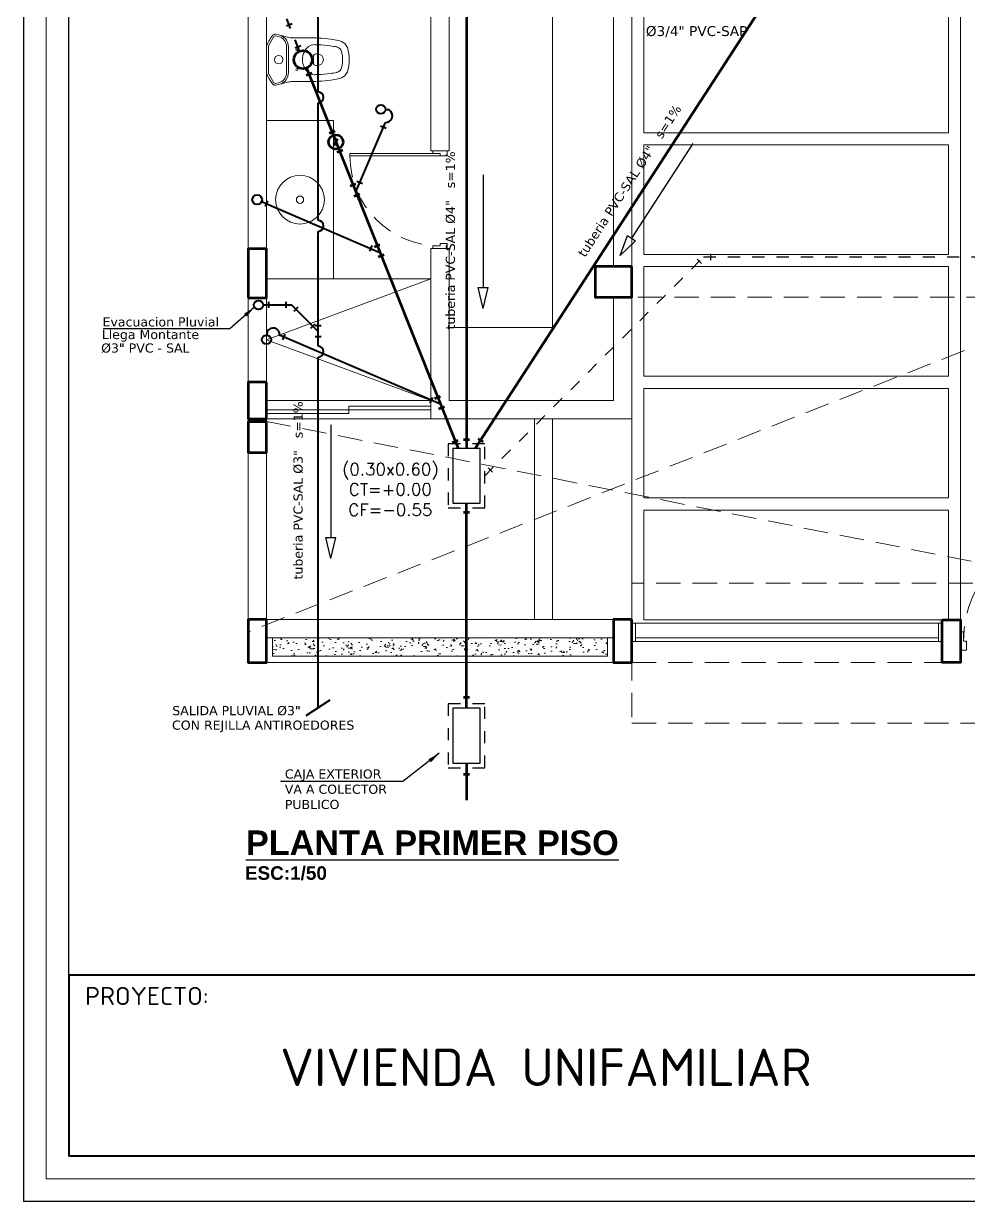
# Model space of a CAD drawing. Header units: millimetres. Extents: x 821 to 906, y 83 to 185.
# Drawn here: x 821.41 to 829.17, y 159.05 to 168.72 of the extents above; entities that cross this region are included whole.
import ezdxf

# ---------------------------------------------------------------- set-up
doc = ezdxf.new("R2010")
doc.units = ezdxf.units.MM
for name, pattern in [('ACAD_ISO12W100', [21, 12, -3, 0, -3, 0, -3]), ('CONTINUA', [0]), ('HIDDEN', [0.375, 0.25, -0.125]), ('HIDDEN2', [0.1875, 0.125, -0.0625])]:
    doc.linetypes.add(name, pattern=pattern)
for name, color, linetype, lineweight in [('01_GRIS 250', 250, 'Continuous', 9), ('COLUMNAS', 3, 'Continuous', 80), ('DESAGUE', 5, 'Continuous', 9), ('E-TXT', 252, 'Continuous', 15), ('evacuacion pluvial', 3, 'Continuous', 40), ('Muro Bajo', 5, 'Continuous', 30), ('Muro sin techar', 160, 'Continuous', 40), ('P4', 144, 'Continuous', 40), ('P6', 255, 'Continuous', 20), ('red desague', 73, 'Continuous', 80), ('Redesecundaria', 217, 'Continuous', 40), ('Texto de agua', 152, 'Continuous', 5), ('TEXTOAGUA', 152, 'Continuous', 30)]:
    doc.layers.add(name, color=color, linetype=linetype, lineweight=lineweight)
doc.layers.add('Texto', color=5, linetype='Continuous')
doc.styles.add('Jocope', font='arialbd.ttf', dxfattribs={"height": 0.12})
doc.styles.add('ROMANS', font='romans.shx', dxfattribs={"height": 0.09})
doc.styles.add('style4', font='verdanab.ttf', dxfattribs={"height": 0.1})
doc.styles.add('textcosan', font='verdana.ttf', dxfattribs={"height": 0.1})
doc.dimstyles.new('dimension horizontal', dxfattribs={"dimtxt": 0.08, "dimasz": 0.1, "dimexe": 0.15, "dimexo": 0.3, "dimgap": 0.01, "dimtad": 2, "dimtih": 1, "dimtoh": 1, "dimzin": 1, "dimtxsty": 'style4', "dimblk": 'ARCHTICK', "dimcen": 0.08, "dimadec": 0, "dimazin": 0, "dimtfac": 1, "dimtmove": 0, "dimatfit": 3, "dimfxl": 1, "dimarcsym": 0})

# ---------------------------------------------------------------- blocks, each defined once
blk = doc.blocks.new('ERGERFREFRE')
at = {"layer": 'COLUMNAS', "color": 1, "lineweight": 80, "ltscale": 0.2}
for points in [[(10617.3211, -16644.5589), (10617.4711, -16644.5589), (10617.4711, -16644.1566), (10617.3211, -16644.1566)], [(10620.4707, -16644.3036), (10620.1707, -16644.3036), (10620.1707, -16644.5536), (10620.4707, -16644.5536)], [(10617.4707, -16645.2536), (10617.3207, -16645.2536), (10617.3207, -16645.5536), (10617.4707, -16645.5536)], [(10617.4707, -16645.5786), (10617.3207, -16645.5786), (10617.3207, -16645.8309), (10617.4707, -16645.8309)], [(10617.4707, -16647.2019), (10617.3207, -16647.2019), (10617.3207, -16647.5536), (10617.4707, -16647.5536)], [(10620.4707, -16647.2019), (10620.3207, -16647.2019), (10620.3207, -16647.5536), (10620.4707, -16647.5536)], [(10623.0207, -16647.2036), (10623.1707, -16647.2036), (10623.1707, -16647.5536), (10623.0207, -16647.5536)]]:
    blk.add_lwpolyline(points, close=True, dxfattribs=at)
blk = doc.blocks.new('ino')
at = {"color": 251, "lineweight": 0, "true_color": 0x636466, "extrusion": (-0.000695462, -1.32202e-15, 1)}
for p, q in [((2966.6062, 159.8284, -0.0001), (2966.6295, 159.8234, -0.0001)), ((2966.5469, 159.6336, -0.0001), (2966.5469, 159.7425, -0.0001)), ((2966.6969, 159.6336, 0), (2966.6969, 159.7403, 0)), ((2966.7119, 159.6336, 0), (2966.7119, 159.7403, 0)), ((2966.5469, 159.6336, -0.0001), (2966.5469, 159.5248, -0.0001)), ((2966.6969, 159.6336, 0), (2966.6969, 159.527, 0)), ((2966.7119, 159.6336, 0), (2966.7119, 159.527, 0)), ((2966.9169, 159.6606, 0.0001), (2966.9169, 159.6336, 0.0001)), ((2966.9169, 159.6066, 0.0001), (2966.9169, 159.6336, 0.0001)), ((2966.9519, 159.6806, 0.0002), (2966.9369, 159.6806, 0.0001)), ((2966.9519, 159.5866, 0.0002), (2966.9369, 159.5866, 0.0001)), ((2966.6062, 159.4389, -0.0001), (2966.6295, 159.4439, -0.0001))]:
    blk.add_line(p, q, dxfattribs=at)
at = {"color": 251, "lineweight": 0, "true_color": 0x636466, "extrusion": (-0.000695462, -1.32202e-15, 1), "elevation": -2.0633}
blk.add_lwpolyline([(2967.1731, 159.7668, 0.105815), (2967.1201, 159.7918, 0.021734), (2967.0601, 159.8018, 0.017071), (2966.9581, 159.8108, 0.008371), (2966.8711, 159.8138), (2966.7348, 159.8138, -0.060284), (2966.7157, 159.8161), (2966.6511, 159.832, 0.050432), (2966.6319, 159.8381), (2966.6086, 159.8431, 0.296342), (2966.5801, 159.8321, 0.045212), (2966.5339, 159.7546, 0.112247), (2966.5311, 159.7425), (2966.5311, 159.6336), (2966.5311, 159.5248, 0.112247), (2966.5339, 159.5127, 0.045212), (2966.5801, 159.4352, 0.296342), (2966.6086, 159.4243), (2966.6319, 159.4292, 0.049523), (2966.6508, 159.4352), (2966.652, 159.4356), (2966.7157, 159.4513, -0.060284), (2966.7348, 159.4536), (2966.8711, 159.4536, 0.008371), (2966.9581, 159.4566, 0.017071), (2967.0601, 159.4656, 0.021734), (2967.1201, 159.4756, 0.105815), (2967.1731, 159.5006, 0.128647), (2967.1951, 159.5346, 0.084162), (2967.2111, 159.6336, 0.083997), (2967.1951, 159.7328, 0.128647)], format="xyb", close=True, dxfattribs=at)
at = {"color": 251, "lineweight": 0, "true_color": 0x636466, "extrusion": (-0.000695462, -1.32202e-15, 1)}
for centre, radius in [((2966.7801, 159.7138, -2.0633), 0.0075), ((2966.6311, 159.6336, -2.0633), 0.035), ((2966.6311, 159.6336, -2.0633), 0.035), ((2966.7801, 159.5536, -2.0633), 0.0075)]:
    blk.add_circle(centre, radius, dxfattribs=at)
for centre, radius, start, end in [((2966.9847, 159.5384, -2.0633), 0.485, 144.02717, 154.38205), ((2966.6028, 159.8157, -2.0633), 0.013, 78, 144.02717), ((2966.6111, 159.7403, -2.0633), 0.085, 0, 78), ((2966.6111, 159.7403, -2.0633), 0.1, 0, 66.45173), ((2966.5591, 159.7425, -2.0633), 0.013, 154.38205, 180), ((2966.9666, 159.6336, -2.0633), 0.1404, 130.17618, 180.0038), ((2966.9211, 159.6873, -2.0633), 0.07, 87.77697, 130.09826), ((2966.8251, 157.2142, -2.0633), 2.545, 87.06585, 87.77697), ((2966.8774, 158.3129, -2.0633), 1.445, 83.00154, 86.91355), ((2966.9752, 159.1069, -2.0633), 0.645, 78.04749, 83.02787), ((2967.0882, 159.6554, -2.0633), 0.085, 72.28012, 76.8274), ((2967.0989, 159.6888, -2.0633), 0.05, 15.68368, 72.28012), ((2966.9661, 159.6336, -2.0633), 0.14, 180, 229.90174), ((2966.9361, 159.6606, -2.0633), 0.02, 90, 180), ((2966.9511, 159.6336, -2.0633), 0.047, 0, 90), ((2966.9511, 159.6336, -2.0633), 0.047, 270, 0), ((2966.9097, 159.6359, -2.0633), 0.2464, 359.55997, 15.63852), ((2966.9112, 159.6313, -2.0633), 0.245, 344.31632, 0.44109), ((2966.5591, 159.5248, -2.0633), 0.013, 180, 205.61795), ((2966.6111, 159.527, -2.0633), 0.085, 282, 0), ((2966.6111, 159.527, -2.0633), 0.1, 293.34052, 0), ((2966.9211, 159.58, -2.0633), 0.07, 229.90174, 272.22303), ((2966.9361, 159.6066, -2.0633), 0.02, 180, 270), ((2966.9752, 160.1604, -2.0633), 0.645, 276.97213, 281.95251), ((2967.0882, 159.6119, -2.0633), 0.085, 283.1726, 287.71988), ((2967.0989, 159.5785, -2.0633), 0.05, 287.71988, 344.31632), ((2966.9847, 159.7289, -2.0633), 0.485, 205.61795, 215.97283), ((2966.6028, 159.4517, -2.0633), 0.013, 215.97283, 282), ((2966.8251, 162.0532, -2.0633), 2.545, 272.22303, 272.93415), ((2966.8774, 160.9544, -2.0633), 1.445, 273.08645, 276.99846)]:
    blk.add_arc(centre, radius, start, end, dxfattribs=at)
blk = doc.blocks.new('puertas sss')
at = {"color": 251, "lineweight": 0, "true_color": 0x636466}
for p, q in [((2962.3499, 159.0169), (2962.2149, 159.0169)), ((2962.2149, 159.0169), (2962.2149, 158.9719)), ((2962.3499, 159.0169), (2962.2149, 159.0169)), ((2962.2824, 158.9719), (2962.2824, 158.9944)), ((2962.2824, 158.9944), (2962.3499, 158.9944)), ((2962.3499, 158.9944), (2962.3499, 159.0169)), ((2962.2149, 158.9719), (2962.2824, 158.9719)), ((2962.2149, 158.1169), (2962.2149, 158.1619)), ((2962.2149, 158.1619), (2962.2824, 158.1619)), ((2962.3499, 158.1169), (2962.2149, 158.1169)), ((2962.3499, 158.1169), (2962.2149, 158.1169)), ((2962.2824, 158.1619), (2962.2824, 158.1394)), ((2962.2824, 158.1394), (2962.2824, 158.1619)), ((2962.2824, 158.1619), (2963.1149, 158.1619)), ((2962.2824, 158.1394), (2962.3499, 158.1394)), ((2963.1149, 158.1394), (2962.2824, 158.1394)), ((2962.3499, 158.1394), (2962.3499, 158.1169)), ((2963.1149, 158.1619), (2963.1149, 158.1394))]:
    blk.add_line(p, q, dxfattribs=at)
at = {"color": 251, "linetype": 'HIDDEN', "lineweight": 0, "ltscale": 0.8, "true_color": 0x636466}
blk.add_arc((2962.2824, 158.1619), 0.8325, 0, 90, dxfattribs=at)
blk = doc.blocks.new('GT4G45G45GF')
at = {"layer": '01_GRIS 250', "lineweight": 0, "true_color": 0x636466}
h = blk.add_hatch(dxfattribs=at)
h.set_pattern_fill('AR-CONC', color=251, scale=0.0009, angle=1575, style=0)
h.set_pattern_definition([(185, (-9792.59897, 16734.19308), (-0.1057980415, 0.1260851853), [0.017145, -0.188595]), (130, (-9792.59897, 16734.19308), (-0.0991590557, -0.1440166078), [0.013716, -0.1508765258]), (235.4514447, (-9792.60779, 16734.20359), (-0.2049570919, -0.0179314179), [0.0145710079, -0.1602812201]), (181.1842, (-9792.6313, 16734.16075), (-0.1457580716, 0.199269219), [0.0257175, -0.2828925]), (231.6355576, (-9792.64345, 16734.17736), (-0.3085440873, -0.0063779557), [0.0218565208, -0.2404220473]), (126.1841512, (-9792.6313, 16734.16075), (-0.3085440873, -0.0063779557), [0.0205739704, -0.2263137587]), (156, (-9792.63938, 16734.185), (-0.0314056342, 0.1615679814), [0.017145, -0.188595]), (101, (-9792.63938, 16734.185), (-0.1565470739, -0.0778859339), [0.013716, -0.150876]), (206.451445, (-9792.642, 16734.19846), (-0.1879527084, 0.0836820467), [0.0145710079, -0.1602809438]), (172.5, (-9792.598974, 16734.19308), (-0.0557760723, -0.05184492216), [0, -0.1490472, 0, -0.153162, 0, -0.1514475]), (142.5, (-9792.59897, 16734.19308), (-0.10627830025, -0.0212307546), [0, -0.0873252, 0, -0.1456182, 0, -0.0577215]), (102.5, (-9792.56293, 16734.15703), (-0.08264357602, 0.08993507673), [0, -0.05715, 0, -0.178308, 0, -0.236601]), (92.5, (-9792.54676, 16734.14087), (-0.1104501536, 0.078087514), [0, -0.074295, 0, -0.1184148, 0, -0.168021])])
h.paths.add_polyline_path([(826.8309, 162.8749), (826.8309, 163.0265), (824.0809, 163.0265), (824.0809, 162.8749)])
at = {"color": 251, "lineweight": 0, "true_color": 0x636466}
for p, q in [((823.8809, 182.8249), (823.8809, 162.8249)), ((825.5309, 168.4249), (825.5309, 167.0249)), ((826.3809, 165.5749), (826.3809, 168.4249)), ((826.3809, 165.5749), (826.3809, 168.4249)), ((824.0309, 168.2749), (824.0309, 163.1465)), ((825.3809, 168.2749), (825.3809, 167.0249)), ((826.8809, 166.0749), (826.8809, 168.2749)), ((827.0309, 163.0749), (827.0309, 168.2749)), ((829.7309, 162.8249), (829.7309, 168.2749)), ((824.0309, 167.2749), (824.5809, 167.2749)), ((824.5809, 167.2749), (824.5809, 165.9749)), ((825.3809, 167.0249), (825.5309, 167.0249)), ((825.3809, 166.2249), (825.3809, 164.8249)), ((825.3809, 166.2249), (825.5309, 166.2249)), ((825.5309, 166.2249), (825.5309, 164.9749)), ((824.0309, 165.9749), (825.3809, 165.9749)), ((824.0309, 164.9749), (824.0309, 165.9749)), ((824.5809, 165.9749), (824.0309, 165.9749)), ((826.8809, 164.9749), (826.8809, 165.8249)), ((825.5309, 165.5749), (826.3809, 165.5749)), ((824.0309, 164.9749), (825.3809, 164.9749)), ((824.0309, 164.8249), (824.0309, 164.9749)), ((825.5309, 164.9749), (826.8809, 164.9749)), ((824.0309, 164.8999), (825.3809, 164.8999)), ((824.0309, 164.8699), (824.7059, 164.8699)), ((824.7059, 164.9299), (825.3809, 164.9299)), ((824.7059, 164.8699), (824.7059, 164.9299)), ((824.0309, 164.8249), (823.8809, 164.8249)), ((824.0309, 164.8249), (826.2309, 164.8249)), ((826.2309, 163.1765), (826.2309, 164.8249)), ((826.2309, 164.8249), (827.0309, 164.8249)), ((826.3809, 163.1746), (826.3809, 164.8249)), ((827.0309, 163.1465), (829.5809, 163.1465)), ((824.0309, 162.9965), (824.0309, 162.8249))]:
    blk.add_line(p, q, dxfattribs=at)
for points in [[(823.8809, 164.8249), (824.0309, 164.8249), (824.0309, 168.2749), (825.3809, 168.2749), (825.3809, 167.0249), (825.5309, 167.0249), (825.5309, 168.4249), (824.1809, 168.4249), (824.1809, 168.5249), (824.0309, 168.5249), (824.0309, 172.4249), (824.1809, 172.4249), (824.1809, 172.6749), (823.8809, 172.6749)], [(825.3809, 166.2249), (825.5309, 166.2249), (825.5309, 164.9749), (826.8809, 164.9749), (826.8809, 165.8249), (826.7309, 165.8249), (826.7309, 166.0749), (826.8809, 166.0749), (826.8809, 168.2749), (826.3809, 168.2749), (826.3809, 168.5249), (827.4559, 168.5249), (827.4559, 168.2749), (827.0309, 168.2749), (827.0309, 164.8249), (826.3809, 164.8249), (826.3809, 163.1765), (826.2309, 163.1765), (826.2309, 164.8249), (825.3809, 164.8249)], [(827.1309, 168.1749), (827.1309, 167.1749), (829.6309, 167.1749), (829.6309, 168.1749)], [(827.1309, 167.0749), (827.1309, 166.1749), (829.6309, 166.1749), (829.6309, 167.0749)], [(827.1309, 166.0749), (827.1309, 165.1749), (829.6309, 165.1749), (829.6309, 166.0749)], [(827.1309, 165.0749), (827.1309, 164.1749), (829.6309, 164.1749), (829.6309, 165.0749)], [(823.8809, 162.8249), (824.0309, 162.8249), (824.0309, 163.0265), (826.8809, 163.0265), (826.8809, 162.8249), (827.0309, 162.8249), (827.0309, 163.1765), (824.0309, 163.1765), (824.0309, 164.8249), (823.8809, 164.8249)], [(827.1309, 164.0749), (827.1309, 163.1749), (829.6309, 163.1749), (829.6309, 164.0749)], [(827.0309, 162.9965), (827.0609, 162.9965), (827.0609, 163.1465), (827.0309, 163.1465)], [(829.5509, 162.9965), (829.5809, 162.9965), (829.5809, 163.1465), (829.5509, 163.1465)], [(829.5809, 163.1749), (829.7309, 163.1749), (829.7309, 162.8249), (829.5809, 162.8249)], [(827.0609, 162.9965), (829.5509, 162.9965), (829.5509, 163.0265), (827.0609, 163.0265)]]:
    blk.add_lwpolyline(points, close=True, dxfattribs=at)
for points in [[(825.3809, 165.9749), (824.0309, 165.4749), (825.3809, 164.9749)], [(826.8809, 163.0265), (826.8809, 162.8249), (824.0309, 162.8249), (824.0309, 163.0265)], [(826.8309, 163.0265), (826.8309, 162.8749), (824.0809, 162.8749), (824.0809, 163.0265)]]:
    blk.add_lwpolyline(points, dxfattribs=at)
for radius in [0.2, 0.03]:
    blk.add_circle((824.3059, 166.6249), radius, dxfattribs=at)
at = {"layer": 'Muro sin techar', "color": 251, "linetype": 'HIDDEN', "lineweight": 0, "ltscale": 0.8, "true_color": 0x636466}
for p, q in [((830.8809, 165.8249), (827.0309, 165.8249)), ((827.0309, 162.8249), (829.5809, 162.8249))]:
    blk.add_line(p, q, dxfattribs=at)
for points in [[(830.8809, 165.8249), (823.8809, 163.0749)], [(824.0309, 164.8038), (830.7309, 163.4749)]]:
    blk.add_lwpolyline(points, dxfattribs=at)
at = {"layer": 'Muro sin techar', "color": 251, "linetype": 'HIDDEN', "lineweight": 9, "ltscale": 0.8, "true_color": 0x636466}
blk.add_lwpolyline([(827.0309, 162.3249), (830.7309, 162.3249), (830.7309, 163.4749), (827.0309, 163.4749)], close=True, dxfattribs=at)
at = {"color": 251, "lineweight": 0, "true_color": 0x636466}
blk.add_blockref('ERGERFREFRE', (-9793.4399, 16810.3785), dxfattribs=at)
at = {"color": 251, "lineweight": 0, "true_color": 0x636466, "xscale": -1, "rotation": 180}
blk.add_blockref('ino', (-2142.501, 327.4085, 0.0001), dxfattribs=at)
at = {"color": 251, "lineweight": 0, "true_color": 0x636466}
for p, xscale, yscale, zscale, rotation in [((3458.5957, 307.5733), 0.8888888888906854, 0.8888888888906854, 0.8888888888906854, 180), ((1006.4163, -3128.425), 1.11111111111201, 1.11111111111201, 1.11111111111201, 90)]:
    blk.add_blockref('puertas sss', p, dxfattribs=dict(at, xscale=xscale, yscale=yscale, zscale=zscale, rotation=rotation))
blk = doc.blocks.new('_ARCHTICK')
at = {"color": 0, "linetype": 'ByBlock', "const_width": 0.15}
blk.add_lwpolyline([(-0.5, -0.5), (0.5, 0.5)], dxfattribs=at)
blk = doc.blocks.new('A$C2B1D66C4')
at = {"layer": 'Redesecundaria', "ltscale": 0.05}
blk.add_line((0.0867, 0.092), (0.0656, 0.0709), dxfattribs=at)
blk.add_circle((0.0375, 0.0461), 0.0375, dxfattribs=at)
blk.add_arc((0.104, 0.0399), 0.0549, 313.30701, 108.40549, dxfattribs=at)
blk = doc.blocks.new('A$C64B9586D')
at = {"layer": 'red desague'}
for p, q in [((0.025, 0.0863), (-0.025, 0.0863)), ((-0.024, -0.0219), (0.024, 0.0219)), ((0.025, -0.082), (-0.025, -0.082))]:
    blk.add_line(p, q, dxfattribs=at)
blk.add_circle((0, 0), 0.06, dxfattribs=at)
blk = doc.blocks.new('SENTIDO')
at = {"layer": 'red desague', "lineweight": 30}
for p, q in [((233.6577, 169.3855), (233.6279, 168.4602)), ((233.6225, 168.2897), (233.5873, 168.4614)), ((233.6686, 168.459), (233.5873, 168.4614)), ((233.6225, 168.2897), (233.6686, 168.459))]:
    blk.add_line(p, q, dxfattribs=at)
blk = doc.blocks.new('HTRHTRHTR')
for p, q in [((3391.88, 437.54), (3391.88, -165.78)), ((3400.57, -157.09), (3400.57, 428.85)), ((3400.57, -122.31), (4235.83, -122.31)), ((4235.83, -157.09), (3400.57, -157.09)), ((3400.57, -157.09), (4235.83, -157.09)), ((4244.53, -165.78), (3391.88, -165.78))]:
    blk.add_line(p, q)
at = {"layer": 'P4', "color": 7}
for p, q in [((3400.57, -122.31), (4235.83, -122.31)), ((3400.57, -122.31), (3400.57, -157.09)), ((4235.83, -157.09), (3400.57, -157.09))]:
    blk.add_line(p, q, dxfattribs=at)
at = {"layer": 'P6', "color": 7}
for p, q in [((3396.22, -161.44), (3396.22, 433.19)), ((4240.18, -161.44), (3396.22, -161.44))]:
    blk.add_line(p, q, dxfattribs=at)
at = {"attachment_point": 1}
for s, width, insert, char_height in [('{\\fISOCPEUR|b0|i0|c0|p34;PROYECTO:}', 4.5892, (3403.69, -124.61), 3.4774), ('{\\fISOCPEUR|b0|i0|c0|p34;VIVIENDA UNIFAMILIAR}', 97.0093, (3441.14, -136.44), 7.2059)]:
    blk.add_mtext_dynamic_manual_height_columns(s, width=width, gutter_width=1.07, heights=[0], dxfattribs=dict(at, insert=insert, char_height=char_height))

msp = doc.modelspace()

# ---------------------------------------------------------------- linework, layer by layer
msp.add_lwpolyline([(821.7776, 184.4932), (857.5224, 184.4932), (857.5224, 160.9064), (821.7776, 160.9064)], close=True)
at = {"layer": 'DESAGUE', "linetype": 'HIDDEN2', "lineweight": 30, "ltscale": 0.5}
for points in [[(824.8929, 164.7433), (825.1929, 164.7433), (825.1929, 165.2683), (824.8929, 165.2683)], [(824.8929, 162.6088), (825.1929, 162.6088), (825.1929, 163.1338), (824.8929, 163.1338)]]:
    msp.add_lwpolyline(points, close=True, dxfattribs=at)
at = {"layer": 'DESAGUE', "lineweight": 30, "ltscale": 0.5}
for points in [[(825.1554, 165.2308), (824.9304, 165.2308), (824.9304, 164.7808), (825.1554, 164.7808)], [(825.1554, 163.0963), (824.9304, 163.0963), (824.9304, 162.6463), (825.1554, 162.6463)]]:
    msp.add_lwpolyline(points, close=True, dxfattribs=at)
at = {"layer": 'evacuacion pluvial'}
for p, q in [((823.3723, 166.4091), (823.6069, 166.4091)), ((823.4192, 166.3841), (823.4192, 166.4341)), ((823.5627, 166.3841), (823.5627, 166.4341)), ((823.8245, 166.1915), (823.6069, 166.4091)), ((823.6595, 166.3897), (823.6242, 166.3543)), ((823.7973, 166.2519), (823.7619, 166.2166)), ((823.7997, 166.2417), (823.8497, 166.2417)), ((823.7997, 166.1497), (823.8497, 166.1497)), ((823.7264, 163.0365), (823.9226, 163.1655))]:
    msp.add_line(p, q, dxfattribs=at)
for points in [[(823.8245, 168.1585), (823.8245, 173.3222)], [(823.8245, 167.1037), (823.8245, 168.0682)], [(823.8245, 166.0703), (823.8245, 167.0134)], [(823.8245, 163.101), (823.8245, 165.98)]]:
    msp.add_lwpolyline(points, dxfattribs=at)
msp.add_circle((823.3349, 166.4091), 0.0375, dxfattribs=at)
for centre in [(823.8245, 168.1134), (823.8245, 167.0585), (823.8245, 166.0252)]:
    msp.add_arc(centre, 0.0451, 270, 90, dxfattribs=at)
at = {"layer": 'red desague'}
for p, q in [((825.0429, 174.0598), (825.0429, 165.2308)), ((827.7258, 169.2568, 0), (825.1149, 165.2308)), ((823.7286, 168.354, 0), (824.9741, 165.2308, -0.0003)), ((823.7721, 168.3122), (823.7257, 168.2937)), ((824.0874, 167.3867, -0.0001), (824.1339, 167.4052, -0.0001)), ((824.1209, 167.3028, -0.0001), (824.1673, 167.3213, -0.0001)), ((824.2865, 166.8875, 0), (824.3329, 166.906, 0)), ((824.32, 166.8036, 0), (824.3664, 166.8222, 0)), ((824.7839, 165.6404, 0), (824.8303, 165.6589, 0)), ((824.8173, 165.5565, 0), (824.8638, 165.575, 0)), ((824.9274, 165.2805, -0.0003), (824.9739, 165.299, -0.0003)), ((825.0179, 165.3032), (825.0679, 165.3032)), ((825.1371, 165.3109, 0), (825.179, 165.2837, 0)), ((825.0429, 163.0963), (825.0429, 164.7808)), ((825.0179, 164.7068), (825.0679, 164.7068)), ((825.0179, 163.1871), (825.0679, 163.1871)), ((825.0429, 162.6463), (825.0429, 162.3429)), ((825.0179, 162.5556), (825.0679, 162.5556))]:
    msp.add_line(p, q, dxfattribs=at)
msp.add_circle((823.7008, 168.4236), 0.075, dxfattribs=at)
at = {"layer": 'Redesecundaria', "linetype": 'HIDDEN2', "ltscale": 0.7}
for p, q in [((823.6105, 168.7175), (823.5641, 168.699)), ((823.673, 168.4933), (823.5666, 168.76)), ((823.6829, 168.536), (823.6365, 168.5175))]:
    msp.add_line(p, q, dxfattribs=at)
at = {"layer": 'Redesecundaria', "ltscale": 0.05}
for p, q in [((824.1332, 167.3395, -0.0001), (824.3773, 167.9074, -0.0001)), ((824.3384, 167.8803, -0.0001), (824.3843, 167.8606, -0.0001)), ((823.3608, 167.2578), (824.3322, 166.8403)), ((824.8296, 165.5932), (823.5085, 166.161)), ((823.5355, 166.1222), (823.5553, 166.1681))]:
    msp.add_line(p, q, dxfattribs=at)
at = {"layer": 'Redesecundaria', "linetype": 'HIDDEN2', "ltscale": 1.5}
for p, q in [((824.1432, 167.426, -0.0001), (824.1891, 167.4063, -0.0001)), ((823.4093, 167.2642, 0), (823.3895, 167.2183, 0)), ((824.2654, 166.8962), (824.2457, 166.8503)), ((824.7628, 165.6491), (824.7431, 165.6032))]:
    msp.add_line(p, q, dxfattribs=at)
at = {"layer": 'Redesecundaria', "ltscale": 0.05}
msp.add_circle((823.3241, 167.2736), 0.04, dxfattribs=at)
at = {"layer": 'Texto de agua', "linetype": 'ACAD_ISO12W100', "lineweight": 30, "ltscale": 0.005}
for p, q in [((825.1929, 165.0058), (826.9902, 166.803)), ((826.9902, 166.803), (830.1316, 166.803))]:
    msp.add_line(p, q, dxfattribs=at)
at = {"layer": 'Texto de agua', "linetype": 'CONTINUA', "lineweight": 30}
for p, q in [((826.9378, 166.786), (826.9731, 166.7506)), ((827.0486, 166.828, 0), (827.0486, 166.778, 0)), ((825.222, 165.0702), (825.2574, 165.0349))]:
    msp.add_line(p, q, dxfattribs=at)

# ---------------------------------------------------------------- block references
at = {"color": 251, "lineweight": 60, "xscale": 0.04279462122516643, "yscale": 0.04279462122516643, "zscale": 0.04279462122516643}
msp.add_blockref('HTRHTRHTR', (676.2515, 166.1408), dxfattribs=at)
msp.add_blockref('GT4G45G45GF', (-0.63, 0.6487))
for name, p, rotation in [('A$C2B1D66C4', (824.2806, 168.011, -0.0001), 313.0154155908418), ('A$C64B9586D', (823.9705, 167.7473, -0.0001), 21.74254623879916), ('A$C2B1D66C4', (823.4049, 166.0643), 43.01541559084179)]:
    msp.add_blockref(name, p, dxfattribs=dict(rotation=rotation))
at = {"xscale": -1}
for p, rotation in [((922.0847, -104.7136, 0), 325.1968645140538), ((1053.2805, -9.3214), 358.1604344796), ((1052.0297, -11.3744), 358.1604344796)]:
    msp.add_blockref('SENTIDO', p, dxfattribs=dict(at, rotation=rotation))

# ---------------------------------------------------------------- texts
at = {"layer": 'E-TXT', "color": 6, "insert": (824.4181, 164.6768), "char_height": 0.1, "width": 0.7055, "attachment_point": 8, "style": 'ROMANS'}
msp.add_mtext('(0.30x0.60)\\PCT=+0.00\\PCF=-0.55', dxfattribs=at)
at = {"layer": 'evacuacion pluvial', "lineweight": 13, "style": 'textcosan'}
for s, p in [('Evacuacion Pluvial', (822.0543, 166.2323)), ('Llega Montante', (822.0479, 166.1287)), ('Ø3" PVC - SAL', (822.0425, 166.018))]:
    msp.add_text(s, height=0.075, dxfattribs=at).set_placement(p)
at = {"layer": 'Muro Bajo', "color": 0, "linetype": 'ByBlock', "insert": (824.7626, 161.9908), "char_height": 0.201289, "attachment_point": 5, "style": 'Jocope'}
msp.add_mtext('{\\LPLANTA PRIMER PISO}', dxfattribs=at)
at = {"layer": 'Texto', "style": 'textcosan'}
for s, rotation, p in [('tuberia PVC-SAL Ø4"   s=1%%%', 57.03643, (826.0165, 166.7947, 0)), ('tuberia PVC-SAL Ø4"   s=1%%%', 90, (824.9484, 166.2074)), ('tuberia PVC-SAL Ø3"   s=1%%%', 90, (823.6976, 164.1544))]:
    msp.add_text(s, height=0.075, rotation=rotation, dxfattribs=at).set_placement(p)
for s, p in [('SALIDA PLUVIAL Ø3"', (822.6267, 163.04)), ('CON REJILLA ANTIROEDORES', (822.6247, 162.9206))]:
    msp.add_text(s, height=0.075, dxfattribs=at).set_placement(p)
at = {"layer": 'Texto', "insert": (824.9465, 162.4312), "char_height": 0.075, "width": 1.39536, "attachment_point": 6, "style": 'textcosan'}
msp.add_mtext('\\pxql;CAJA EXTERIOR\\PVA A COLECTOR\\PPUBLICO', dxfattribs=at)
at = {"layer": 'Texto', "linetype": 'ByBlock', "insert": (823.5603, 161.7417), "char_height": 0.11123, "attachment_point": 5, "style": 'Jocope'}
msp.add_mtext('ESC:1/50', dxfattribs=at)
at = {"layer": 'TEXTOAGUA', "style": 'textcosan'}
msp.add_text('Ø3/4" PVC-SAP', height=0.081641, rotation=0.00001, dxfattribs=at).set_placement((826.5163, 168.6177))

# ---------------------------------------------------------------- leaders
at = {"layer": 'evacuacion pluvial', "lineweight": 13}
msp.add_leader([(823.3021, 166.391), (823.0995, 166.2129), (822.0606, 166.2129)], dimstyle='dimension horizontal', dxfattribs=at)
at = {"layer": 'Texto'}
msp.add_leader([(824.8194, 162.7268), (824.5206, 162.4939), (823.5147, 162.4939)], dimstyle='dimension horizontal', dxfattribs=at)

doc.saveas('drawing.dxf')
